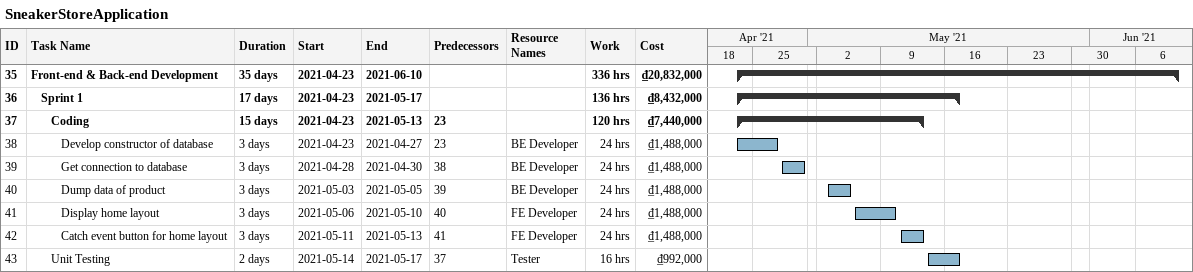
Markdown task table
SneakerStoreApplication

| ID | Level | Task | Duration | Start | Finish | Predecessors | Resources | Work (h) | Cost (₫) |
|---|---|---|---|---|---|---|---|---|---|
| 35 | 1 | **Front-end & Back-end Development** | 35d | 2021-04-23 | 2021-06-10 |  |  | 336 | 20832000 |
| 36 | 2 | **Sprint 1** | 17d | 2021-04-23 | 2021-05-17 |  |  | 136 | 8432000 |
| 37 | 3 | **Coding** | 15d | 2021-04-23 | 2021-05-13 | 23 |  | 120 | 7440000 |
| 38 | 4 | Develop constructor of database | 3d | 2021-04-23 | 2021-04-27 | 23 | BE Developer | 24 | 1488000 |
| 39 | 4 | Get connection to database | 3d | 2021-04-28 | 2021-04-30 | 38 | BE Developer | 24 | 1488000 |
| 40 | 4 | Dump data of product | 3d | 2021-05-03 | 2021-05-05 | 39 | BE Developer | 24 | 1488000 |
| 41 | 4 | Display home layout | 3d | 2021-05-06 | 2021-05-10 | 40 | FE Developer | 24 | 1488000 |
| 42 | 4 | Catch event button for home layout | 3d | 2021-05-11 | 2021-05-13 | 41 | FE Developer | 24 | 1488000 |
| 43 | 3 | Unit Testing | 2d | 2021-05-14 | 2021-05-17 | 37 | Tester | 16 | 992000 |
